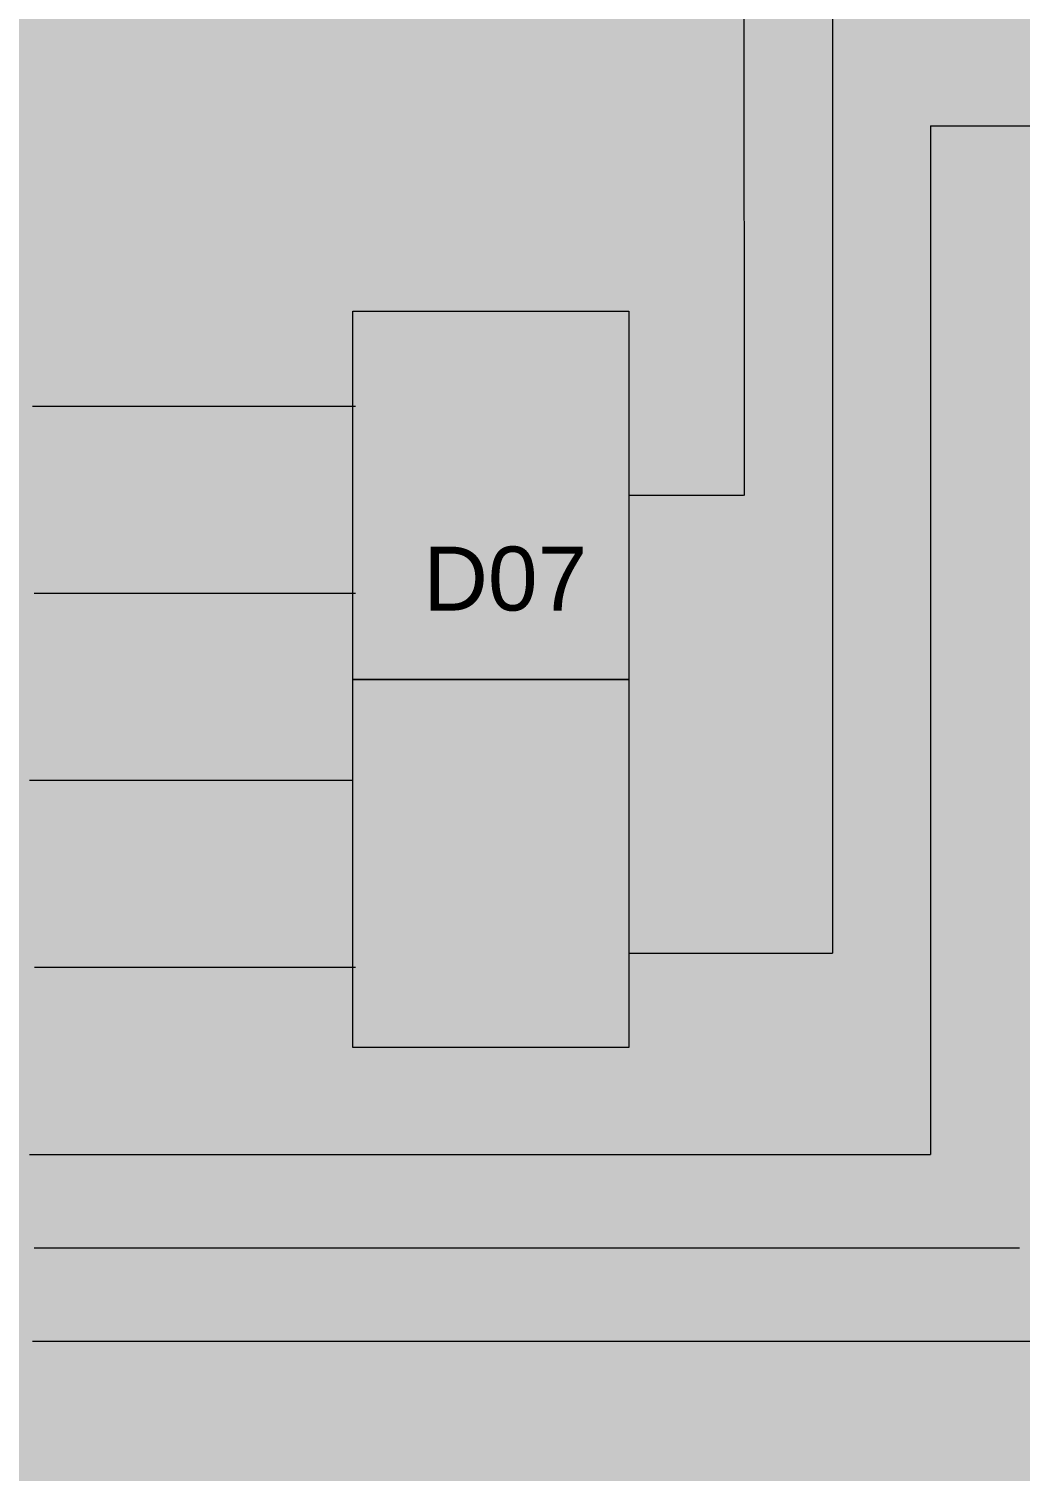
# Model space of a CAD drawing. Header units: millimetres. Extents: x 0 to 418, y 2 to 297.
# Drawn here: x 115.4 to 168.9, y 137.6 to 215.5 of the extents above; entities that cross this region are included whole.
import ezdxf

# ---------------------------------------------------------------- set-up
doc = ezdxf.new("R2010")
doc.units = ezdxf.units.MM
doc.header["$MEASUREMENT"] = 0
doc.layers.get('0').update_dxf_attribs({"linetype": 'CONTINUOUS'})
doc.styles.add('Arial$001', font='arial.ttf', dxfattribs={"height": 3.45426})

msp = doc.modelspace()

# ---------------------------------------------------------------- hatches: boundary and pattern name
at = {"true_color": 0xffffff}
for points in [[(-0.132, 297.01), (-0.132, 1.627), (417.7, 1.627), (417.7, 297.01)], [(-0.132, 297.01), (-0.132, 1.89), (417.7, 1.89), (417.7, 297.01)], [(132.908, 200.281), (132.908, 180.399), (147.823, 180.399), (147.823, 200.281)], [(132.908, 180.399), (132.908, 160.517), (147.823, 160.517), (147.823, 180.399)]]:
    msp.add_hatch(color=0, dxfattribs=at).paths.add_polyline_path(points)
at = {"true_color": 0x000007}
h = msp.add_hatch(color=0, dxfattribs=at)
h.paths.add_polyline_path([(120.738, 196.285), (120.738, 196.976), (119.489, 196.976), (119.489, 197.305), (120.804, 199.179), (121.084, 199.179), (121.084, 197.305), (121.478, 197.305), (121.478, 196.976), (121.084, 196.976), (121.084, 196.285)])
h.paths.add_polyline_path([(120.738, 197.305), (120.738, 198.604), (119.834, 197.305)])
h = msp.add_hatch(color=0, dxfattribs=at)
edge = h.paths.add_edge_path()
edge.add_spline(control_points=[(140.686, 194.098), (140.571, 193.966), (140.439, 193.868), (140.308, 193.802), (140.308, 193.802), (140.176, 193.736), (140.028, 193.703), (139.864, 193.703), (139.864, 193.703), (139.568, 193.703), (139.338, 193.802), (139.157, 194.016), (139.157, 194.016), (139.009, 194.18), (138.943, 194.361), (138.943, 194.558), (138.943, 194.558), (138.943, 194.739), (139.009, 194.904), (139.124, 195.035), (139.124, 195.035), (139.239, 195.183), (139.403, 195.315), (139.634, 195.413), (139.634, 195.413), (139.502, 195.578), (139.42, 195.693), (139.37, 195.792), (139.37, 195.792), (139.338, 195.874), (139.305, 195.973), (139.305, 196.055), (139.305, 196.055), (139.305, 196.236), (139.37, 196.384), (139.519, 196.515), (139.519, 196.515), (139.65, 196.63), (139.815, 196.696), (140.028, 196.696), (140.028, 196.696), (140.226, 196.696), (140.39, 196.647), (140.505, 196.515), (140.505, 196.515), (140.637, 196.4), (140.703, 196.252), (140.703, 196.088), (140.703, 196.088), (140.703, 195.808), (140.522, 195.578), (140.16, 195.381)], knot_values=[0, 0, 0, 0, 0.019231, 0.019231, 0.019231, 0.019231, 0.038462, 0.038462, 0.038462, 0.038462, 0.057692, 0.057692, 0.057692, 0.057692, 0.076923, 0.076923, 0.076923, 0.076923, 0.096154, 0.096154, 0.096154, 0.096154, 0.115385, 0.115385, 0.115385, 0.115385, 0.134615, 0.134615, 0.134615, 0.134615, 0.153846, 0.153846, 0.153846, 0.153846, 0.173077, 0.173077, 0.173077, 0.173077, 0.192308, 0.192308, 0.192308, 0.192308, 0.211538, 0.211538, 0.211538, 0.211538, 0.230769, 0.230769, 0.230769, 0.230769, 1, 1, 1, 1], degree=3, periodic=0)
edge.add_line((140.16, 195.381), (140.67, 194.723))
edge.add_spline(control_points=[(140.67, 194.723), (140.735, 194.838), (140.785, 194.969), (140.818, 195.117)], knot_values=[0, 0, 0, 0, 1, 1, 1, 1], degree=3, periodic=0)
edge.add_line((140.818, 195.117), (141.179, 195.035))
edge.add_spline(control_points=[(141.179, 195.035), (141.114, 194.789), (141.031, 194.575), (140.916, 194.41), (140.916, 194.41), (141.048, 194.246), (141.212, 194.098), (141.377, 193.966)], knot_values=[0, 0, 0, 0, 0.125, 0.125, 0.125, 0.125, 1, 1, 1, 1], degree=3, periodic=0)
edge.add_line((141.377, 193.966), (141.13, 193.687))
edge.add_spline(control_points=[(141.13, 193.687), (140.999, 193.785), (140.851, 193.917), (140.686, 194.098)], knot_values=[0, 0, 0, 0, 1, 1, 1, 1], degree=3, periodic=0)
h.paths.add_polyline_path([(139.963, 195.611), (139.963, 195.611), (139.983, 195.621), (140.002, 195.631), (140.021, 195.642), (140.039, 195.652), (140.057, 195.662), (140.074, 195.672), (140.09, 195.682), (140.106, 195.692), (140.121, 195.702), (140.135, 195.712), (140.149, 195.722), (140.162, 195.732), (140.174, 195.742), (140.186, 195.751), (140.198, 195.761), (140.209, 195.77), (140.219, 195.78), (140.228, 195.789), (140.238, 195.798), (140.246, 195.807), (140.254, 195.816), (140.262, 195.824), (140.269, 195.833), (140.275, 195.841), (140.275, 195.841), (140.279, 195.849), (140.283, 195.858), (140.287, 195.866), (140.291, 195.875), (140.295, 195.884), (140.299, 195.893), (140.303, 195.902), (140.307, 195.912), (140.31, 195.921), (140.314, 195.931), (140.317, 195.94), (140.32, 195.95), (140.323, 195.96), (140.326, 195.97), (140.329, 195.98), (140.331, 195.99), (140.333, 196), (140.335, 196.01), (140.337, 196.02), (140.338, 196.03), (140.339, 196.04), (140.34, 196.051), (140.341, 196.061), (140.341, 196.071), (140.341, 196.083), (140.34, 196.096), (140.339, 196.107), (140.338, 196.119), (140.336, 196.131), (140.335, 196.142), (140.332, 196.153), (140.33, 196.164), (140.327, 196.175), (140.324, 196.186), (140.32, 196.197), (140.316, 196.207), (140.312, 196.217), (140.307, 196.227), (140.302, 196.237), (140.297, 196.247), (140.291, 196.256), (140.285, 196.265), (140.279, 196.275), (140.272, 196.284), (140.265, 196.292), (140.258, 196.301), (140.25, 196.31), (140.242, 196.318), (140.242, 196.318), (140.234, 196.326), (140.225, 196.333), (140.217, 196.34), (140.208, 196.347), (140.199, 196.353), (140.19, 196.358), (140.181, 196.364), (140.171, 196.368), (140.162, 196.373), (140.152, 196.377), (140.143, 196.38), (140.133, 196.384), (140.123, 196.387), (140.113, 196.389), (140.103, 196.391), (140.093, 196.393), (140.083, 196.395), (140.073, 196.397), (140.063, 196.398), (140.053, 196.399), (140.043, 196.399), (140.032, 196.4), (140.022, 196.4), (140.012, 196.4), (140.012, 196.4), (140, 196.4), (139.988, 196.4), (139.976, 196.399), (139.964, 196.399), (139.952, 196.398), (139.941, 196.397), (139.93, 196.395), (139.919, 196.393), (139.908, 196.391), (139.897, 196.389), (139.887, 196.387), (139.876, 196.384), (139.866, 196.38), (139.856, 196.377), (139.846, 196.373), (139.836, 196.368), (139.827, 196.364), (139.818, 196.358), (139.808, 196.353), (139.799, 196.347), (139.791, 196.34), (139.782, 196.333), (139.773, 196.326), (139.765, 196.318), (139.757, 196.31), (139.749, 196.301), (139.742, 196.293), (139.735, 196.285), (139.728, 196.276), (139.722, 196.268), (139.716, 196.26), (139.71, 196.251), (139.705, 196.242), (139.7, 196.233), (139.695, 196.224), (139.691, 196.215), (139.687, 196.206), (139.684, 196.196), (139.68, 196.187), (139.677, 196.177), (139.675, 196.166), (139.673, 196.156), (139.671, 196.145), (139.669, 196.134), (139.668, 196.123), (139.667, 196.112), (139.667, 196.1), (139.667, 196.088), (139.667, 196.082), (139.667, 196.075), (139.667, 196.069), (139.668, 196.063), (139.669, 196.057), (139.67, 196.051), (139.671, 196.045), (139.672, 196.038), (139.673, 196.032), (139.675, 196.026), (139.677, 196.02), (139.679, 196.014), (139.681, 196.008), (139.683, 196.001), (139.686, 195.995), (139.688, 195.989), (139.691, 195.983), (139.694, 195.977), (139.697, 195.97), (139.701, 195.964), (139.704, 195.958), (139.708, 195.952), (139.712, 195.946), (139.716, 195.94), (139.718, 195.933), (139.72, 195.927), (139.723, 195.921), (139.725, 195.915), (139.728, 195.909), (139.731, 195.903), (139.734, 195.896), (139.738, 195.89), (139.741, 195.884), (139.745, 195.878), (139.749, 195.872), (139.753, 195.866), (139.757, 195.859), (139.761, 195.853), (139.766, 195.847), (139.771, 195.841), (139.776, 195.835), (139.781, 195.829), (139.786, 195.822), (139.791, 195.816), (139.797, 195.81), (139.803, 195.804), (139.808, 195.798), (139.815, 195.792)])
h.paths.add_polyline_path([(139.963, 195.611), (139.815, 195.792)])
edge = h.paths.add_edge_path()
edge.add_line((140.472, 194.377), (139.815, 195.183))
edge.add_spline(control_points=[(139.815, 195.183), (139.634, 195.068), (139.502, 194.969), (139.436, 194.871), (139.436, 194.871), (139.354, 194.772), (139.321, 194.673), (139.321, 194.575), (139.321, 194.575), (139.321, 194.46), (139.37, 194.345), (139.469, 194.213), (139.469, 194.213), (139.568, 194.081), (139.699, 194.016), (139.864, 194.016), (139.864, 194.016), (139.979, 194.016), (140.078, 194.065), (140.193, 194.131), (140.193, 194.131), (140.308, 194.197), (140.407, 194.279), (140.472, 194.377)], knot_values=[0, 0, 0, 0, 0.041667, 0.041667, 0.041667, 0.041667, 0.083333, 0.083333, 0.083333, 0.083333, 0.125, 0.125, 0.125, 0.125, 0.166667, 0.166667, 0.166667, 0.166667, 0.208333, 0.208333, 0.208333, 0.208333, 1, 1, 1, 1], degree=3, periodic=0)
h = msp.add_hatch(color=0, dxfattribs=at)
edge = h.paths.add_edge_path()
edge.add_line((121.446, 188.112), (121.084, 188.095))
edge.add_spline(control_points=[(121.084, 188.095), (121.051, 188.227), (121.018, 188.326), (120.952, 188.391), (120.952, 188.391), (120.854, 188.49), (120.738, 188.539), (120.59, 188.539), (120.59, 188.539), (120.492, 188.539), (120.393, 188.507), (120.294, 188.457), (120.294, 188.457), (120.196, 188.375), (120.097, 188.243), (120.031, 188.095), (120.031, 188.095), (119.966, 187.931), (119.933, 187.717), (119.933, 187.421), (119.933, 187.421), (120.015, 187.553), (120.13, 187.651), (120.245, 187.717), (120.245, 187.717), (120.377, 187.783), (120.508, 187.816), (120.64, 187.816), (120.64, 187.816), (120.87, 187.816), (121.084, 187.717), (121.248, 187.553), (121.248, 187.553), (121.413, 187.372), (121.495, 187.142), (121.495, 186.879), (121.495, 186.879), (121.495, 186.698), (121.446, 186.517), (121.38, 186.369), (121.38, 186.369), (121.298, 186.204), (121.182, 186.089), (121.051, 186.007), (121.051, 186.007), (120.919, 185.925), (120.755, 185.875), (120.59, 185.875), (120.59, 185.875), (120.294, 185.875), (120.048, 185.991), (119.867, 186.204), (119.867, 186.204), (119.67, 186.435), (119.587, 186.78), (119.587, 187.29), (119.587, 187.29), (119.587, 187.849), (119.686, 188.243), (119.9, 188.507), (119.9, 188.507), (120.081, 188.72), (120.311, 188.835), (120.623, 188.835), (120.623, 188.835), (120.854, 188.835), (121.034, 188.77), (121.182, 188.638), (121.182, 188.638), (121.33, 188.523), (121.413, 188.342), (121.446, 188.112)], knot_values=[0, 0, 0, 0, 0.013889, 0.013889, 0.013889, 0.013889, 0.027778, 0.027778, 0.027778, 0.027778, 0.041667, 0.041667, 0.041667, 0.041667, 0.055556, 0.055556, 0.055556, 0.055556, 0.069444, 0.069444, 0.069444, 0.069444, 0.083333, 0.083333, 0.083333, 0.083333, 0.097222, 0.097222, 0.097222, 0.097222, 0.111111, 0.111111, 0.111111, 0.111111, 0.125, 0.125, 0.125, 0.125, 0.138889, 0.138889, 0.138889, 0.138889, 0.152778, 0.152778, 0.152778, 0.152778, 0.166667, 0.166667, 0.166667, 0.166667, 0.180556, 0.180556, 0.180556, 0.180556, 0.194444, 0.194444, 0.194444, 0.194444, 0.208333, 0.208333, 0.208333, 0.208333, 0.222222, 0.222222, 0.222222, 0.222222, 0.236111, 0.236111, 0.236111, 0.236111, 1, 1, 1, 1], degree=3, periodic=0)
edge = h.paths.add_edge_path()
edge.add_spline(control_points=[(119.998, 186.862), (119.998, 186.747), (120.015, 186.632), (120.064, 186.517), (120.064, 186.517), (120.114, 186.402), (120.196, 186.319), (120.294, 186.27), (120.294, 186.27), (120.377, 186.204), (120.475, 186.171), (120.574, 186.171), (120.574, 186.171), (120.738, 186.171), (120.854, 186.237), (120.969, 186.352), (120.969, 186.352), (121.067, 186.484), (121.133, 186.648), (121.133, 186.846), (121.133, 186.846), (121.133, 187.043), (121.084, 187.207), (120.969, 187.323), (120.969, 187.323), (120.87, 187.438), (120.722, 187.487), (120.574, 187.487), (120.574, 187.487), (120.41, 187.487), (120.278, 187.438), (120.163, 187.323), (120.163, 187.323), (120.048, 187.207), (119.998, 187.059), (119.998, 186.862)], knot_values=[0, 0, 0, 0, 0.027778, 0.027778, 0.027778, 0.027778, 0.055556, 0.055556, 0.055556, 0.055556, 0.083333, 0.083333, 0.083333, 0.083333, 0.111111, 0.111111, 0.111111, 0.111111, 0.138889, 0.138889, 0.138889, 0.138889, 0.166667, 0.166667, 0.166667, 0.166667, 0.194444, 0.194444, 0.194444, 0.194444, 0.222222, 0.222222, 0.222222, 0.222222, 1, 1, 1, 1], degree=3, periodic=0)
h = msp.add_hatch(color=0, dxfattribs=at)
h.paths.add_polyline_path([(120.738, 176.091), (120.738, 176.781), (119.489, 176.781), (119.489, 177.11), (120.804, 178.985), (121.084, 178.985), (121.084, 177.11), (121.478, 177.11), (121.478, 176.781), (121.084, 176.781), (121.084, 176.091)])
h.paths.add_polyline_path([(120.738, 177.11), (120.738, 178.409), (119.834, 177.11)])
for points in [[(140.505, 173.821), (140.143, 173.821), (140.143, 176.074), (140.143, 176.074), (140.133, 176.064), (140.122, 176.054), (140.111, 176.043), (140.1, 176.033), (140.088, 176.023), (140.076, 176.013), (140.063, 176.002), (140.051, 175.992), (140.038, 175.982), (140.025, 175.971), (140.011, 175.961), (139.997, 175.951), (139.983, 175.941), (139.969, 175.93), (139.955, 175.92), (139.94, 175.91), (139.925, 175.9), (139.91, 175.889), (139.894, 175.879), (139.879, 175.869), (139.863, 175.858), (139.847, 175.848), (139.831, 175.838), (139.815, 175.828), (139.815, 175.828), (139.796, 175.817), (139.778, 175.808), (139.76, 175.798), (139.743, 175.789), (139.726, 175.78), (139.709, 175.772), (139.693, 175.763), (139.676, 175.755), (139.66, 175.747), (139.644, 175.74), (139.629, 175.732), (139.613, 175.725), (139.598, 175.718), (139.583, 175.711), (139.568, 175.704), (139.553, 175.697), (139.538, 175.691), (139.523, 175.684), (139.509, 175.678), (139.494, 175.671), (139.48, 175.665), (139.465, 175.659), (139.451, 175.653), (139.436, 175.647), (139.436, 175.992), (139.436, 175.992), (139.461, 176.004), (139.485, 176.017), (139.509, 176.03), (139.534, 176.043), (139.557, 176.056), (139.581, 176.069), (139.604, 176.083), (139.628, 176.096), (139.65, 176.11), (139.673, 176.124), (139.696, 176.138), (139.718, 176.152), (139.74, 176.167), (139.762, 176.181), (139.783, 176.196), (139.804, 176.211), (139.825, 176.226), (139.846, 176.242), (139.866, 176.257), (139.886, 176.273), (139.906, 176.289), (139.925, 176.305), (139.944, 176.321), (139.963, 176.337), (139.963, 176.337), (139.981, 176.354), (139.998, 176.37), (140.016, 176.387), (140.032, 176.403), (140.049, 176.419), (140.065, 176.436), (140.08, 176.452), (140.095, 176.468), (140.109, 176.484), (140.123, 176.501), (140.137, 176.517), (140.15, 176.533), (140.162, 176.549), (140.174, 176.564), (140.186, 176.58), (140.198, 176.596), (140.209, 176.611), (140.219, 176.626), (140.229, 176.642), (140.239, 176.657), (140.249, 176.672), (140.258, 176.686), (140.267, 176.701), (140.275, 176.716), (140.505, 176.716), (140.505, 173.821), (140.505, 176.716)], [(120.936, 156.39), (120.574, 156.39), (120.574, 158.659), (120.574, 158.659), (120.564, 158.649), (120.553, 158.639), (120.542, 158.628), (120.53, 158.618), (120.518, 158.608), (120.506, 158.597), (120.494, 158.587), (120.481, 158.577), (120.468, 158.567), (120.455, 158.556), (120.442, 158.546), (120.428, 158.536), (120.414, 158.525), (120.4, 158.515), (120.385, 158.505), (120.371, 158.495), (120.356, 158.484), (120.34, 158.474), (120.325, 158.464), (120.309, 158.454), (120.294, 158.443), (120.278, 158.433), (120.261, 158.423), (120.245, 158.412), (120.245, 158.412), (120.229, 158.402), (120.212, 158.392), (120.196, 158.382), (120.179, 158.373), (120.163, 158.363), (120.147, 158.354), (120.13, 158.345), (120.114, 158.336), (120.098, 158.328), (120.082, 158.319), (120.066, 158.311), (120.05, 158.303), (120.034, 158.296), (120.018, 158.289), (120.002, 158.282), (119.987, 158.275), (119.971, 158.268), (119.956, 158.262), (119.941, 158.256), (119.926, 158.251), (119.911, 158.245), (119.896, 158.24), (119.881, 158.236), (119.867, 158.232), (119.867, 158.577), (119.867, 158.577), (119.891, 158.587), (119.916, 158.598), (119.94, 158.609), (119.964, 158.621), (119.988, 158.632), (120.012, 158.644), (120.035, 158.657), (120.058, 158.669), (120.081, 158.682), (120.104, 158.696), (120.126, 158.709), (120.148, 158.723), (120.17, 158.737), (120.192, 158.751), (120.214, 158.766), (120.235, 158.78), (120.256, 158.795), (120.276, 158.81), (120.296, 158.826), (120.316, 158.841), (120.336, 158.857), (120.355, 158.873), (120.374, 158.889), (120.393, 158.906), (120.393, 158.906), (120.411, 158.922), (120.429, 158.939), (120.446, 158.955), (120.463, 158.972), (120.479, 158.988), (120.495, 159.004), (120.51, 159.021), (120.525, 159.037), (120.54, 159.054), (120.554, 159.07), (120.567, 159.087), (120.58, 159.103), (120.593, 159.12), (120.605, 159.136), (120.617, 159.152), (120.628, 159.169), (120.639, 159.185), (120.65, 159.202), (120.66, 159.218), (120.67, 159.235), (120.679, 159.251), (120.688, 159.268), (120.697, 159.284), (120.706, 159.3), (120.936, 159.3), (120.936, 156.39), (120.936, 159.3)], [(121.462, 151.177), (121.462, 150.848), (119.554, 150.848), (119.554, 150.848), (119.554, 150.858), (119.555, 150.868), (119.555, 150.879), (119.556, 150.889), (119.556, 150.899), (119.557, 150.909), (119.558, 150.92), (119.559, 150.93), (119.56, 150.94), (119.562, 150.951), (119.563, 150.961), (119.565, 150.971), (119.566, 150.981), (119.568, 150.992), (119.57, 151.002), (119.571, 151.012), (119.573, 151.022), (119.575, 151.033), (119.577, 151.043), (119.579, 151.053), (119.581, 151.064), (119.583, 151.074), (119.585, 151.084), (119.587, 151.094), (119.594, 151.109), (119.6, 151.124), (119.607, 151.138), (119.615, 151.153), (119.622, 151.168), (119.63, 151.184), (119.639, 151.199), (119.648, 151.214), (119.657, 151.23), (119.666, 151.246), (119.676, 151.261), (119.686, 151.277), (119.696, 151.293), (119.707, 151.309), (119.718, 151.326), (119.73, 151.342), (119.742, 151.358), (119.754, 151.374), (119.766, 151.391), (119.779, 151.407), (119.792, 151.423), (119.806, 151.44), (119.82, 151.456), (119.834, 151.473), (119.847, 151.489), (119.86, 151.506), (119.874, 151.522), (119.889, 151.539), (119.904, 151.555), (119.92, 151.572), (119.936, 151.589), (119.953, 151.606), (119.971, 151.623), (119.989, 151.641), (120.008, 151.658), (120.027, 151.676), (120.047, 151.694), (120.067, 151.713), (120.088, 151.731), (120.109, 151.75), (120.131, 151.77), (120.153, 151.789), (120.176, 151.81), (120.199, 151.83), (120.222, 151.851), (120.246, 151.872), (120.27, 151.894), (120.294, 151.917), (120.294, 151.917), (120.333, 151.947), (120.37, 151.978), (120.407, 152.008), (120.442, 152.037), (120.477, 152.066), (120.51, 152.095), (120.543, 152.123), (120.574, 152.151), (120.604, 152.179), (120.634, 152.206), (120.662, 152.232), (120.689, 152.258), (120.715, 152.283), (120.74, 152.308), (120.765, 152.333), (120.788, 152.356), (120.81, 152.38), (120.831, 152.402), (120.851, 152.424), (120.87, 152.446), (120.888, 152.467), (120.905, 152.487), (120.921, 152.506), (120.936, 152.525), (120.948, 152.544), (120.96, 152.562), (120.971, 152.581), (120.982, 152.599), (120.993, 152.617), (121.003, 152.636), (121.013, 152.654), (121.022, 152.673), (121.031, 152.691), (121.04, 152.709), (121.048, 152.727), (121.055, 152.745), (121.062, 152.763), (121.068, 152.781), (121.074, 152.799), (121.08, 152.816), (121.084, 152.834), (121.088, 152.851), (121.092, 152.868), (121.095, 152.886), (121.097, 152.903), (121.099, 152.919), (121.1, 152.936), (121.1, 152.953), (121.1, 152.969), (121.099, 152.986), (121.098, 153.002), (121.096, 153.018), (121.094, 153.034), (121.091, 153.051), (121.088, 153.067), (121.084, 153.082), (121.079, 153.098), (121.075, 153.114), (121.069, 153.129), (121.063, 153.144), (121.057, 153.159), (121.05, 153.173), (121.042, 153.187), (121.034, 153.201), (121.026, 153.215), (121.017, 153.228), (121.007, 153.241), (120.997, 153.253), (120.987, 153.265), (120.976, 153.276), (120.964, 153.288), (120.952, 153.298), (120.952, 153.298), (120.938, 153.31), (120.923, 153.322), (120.908, 153.333), (120.893, 153.343), (120.878, 153.353), (120.863, 153.363), (120.847, 153.372), (120.832, 153.38), (120.816, 153.388), (120.8, 153.396), (120.784, 153.403), (120.767, 153.409), (120.751, 153.415), (120.734, 153.42), (120.717, 153.425), (120.7, 153.43), (120.683, 153.433), (120.665, 153.437), (120.648, 153.44), (120.63, 153.442), (120.612, 153.444), (120.594, 153.445), (120.576, 153.446), (120.558, 153.446), (120.558, 153.446), (120.535, 153.446), (120.513, 153.445), (120.492, 153.444), (120.471, 153.442), (120.451, 153.44), (120.431, 153.437), (120.411, 153.433), (120.392, 153.43), (120.374, 153.425), (120.356, 153.42), (120.338, 153.415), (120.321, 153.409), (120.304, 153.403), (120.288, 153.396), (120.272, 153.388), (120.257, 153.38), (120.242, 153.372), (120.227, 153.363), (120.213, 153.353), (120.199, 153.343), (120.185, 153.333), (120.172, 153.322), (120.159, 153.31), (120.146, 153.298), (120.146, 153.298), (120.132, 153.285), (120.119, 153.272), (120.106, 153.259), (120.094, 153.245), (120.083, 153.23), (120.072, 153.215), (120.062, 153.2), (120.053, 153.184), (120.044, 153.167), (120.036, 153.15), (120.028, 153.133), (120.021, 153.115), (120.015, 153.097), (120.009, 153.078), (120.004, 153.059), (119.999, 153.04), (119.995, 153.02), (119.991, 153), (119.989, 152.979), (119.986, 152.958), (119.984, 152.937), (119.983, 152.915), (119.982, 152.893), (119.982, 152.87), (119.982, 152.87), (119.62, 152.903), (119.62, 152.903), (119.625, 152.938), (119.629, 152.972), (119.635, 153.004), (119.641, 153.036), (119.647, 153.068), (119.655, 153.098), (119.662, 153.128), (119.671, 153.157), (119.68, 153.185), (119.689, 153.212), (119.7, 153.239), (119.711, 153.265), (119.722, 153.291), (119.735, 153.315), (119.748, 153.339), (119.761, 153.363), (119.776, 153.385), (119.791, 153.408), (119.807, 153.429), (119.824, 153.45), (119.842, 153.47), (119.86, 153.49), (119.88, 153.51), (119.9, 153.528), (119.921, 153.546), (119.942, 153.564), (119.964, 153.58), (119.986, 153.596), (120.009, 153.61), (120.033, 153.624), (120.057, 153.637), (120.081, 153.649), (120.106, 153.661), (120.132, 153.672), (120.159, 153.682), (120.185, 153.691), (120.213, 153.699), (120.241, 153.707), (120.27, 153.713), (120.299, 153.72), (120.329, 153.725), (120.36, 153.729), (120.391, 153.733), (120.423, 153.737), (120.456, 153.739), (120.489, 153.741), (120.523, 153.742), (120.558, 153.742), (120.592, 153.742), (120.626, 153.74), (120.659, 153.738), (120.692, 153.735), (120.724, 153.732), (120.755, 153.727), (120.786, 153.721), (120.816, 153.715), (120.845, 153.708), (120.874, 153.7), (120.902, 153.692), (120.93, 153.682), (120.957, 153.672), (120.983, 153.661), (121.009, 153.65), (121.034, 153.637), (121.058, 153.624), (121.082, 153.61), (121.106, 153.596), (121.129, 153.58), (121.151, 153.564), (121.173, 153.547), (121.195, 153.53), (121.215, 153.512), (121.215, 153.512), (121.235, 153.493), (121.255, 153.474), (121.273, 153.454), (121.291, 153.434), (121.307, 153.413), (121.323, 153.392), (121.338, 153.37), (121.352, 153.348), (121.366, 153.325), (121.378, 153.302), (121.39, 153.279), (121.4, 153.255), (121.41, 153.231), (121.419, 153.206), (121.427, 153.181), (121.435, 153.155), (121.441, 153.129), (121.447, 153.103), (121.451, 153.076), (121.455, 153.049), (121.458, 153.021), (121.46, 152.993), (121.462, 152.965), (121.462, 152.936), (121.462, 152.922), (121.461, 152.907), (121.461, 152.893), (121.459, 152.879), (121.458, 152.864), (121.456, 152.85), (121.454, 152.836), (121.452, 152.822), (121.45, 152.808), (121.447, 152.794), (121.444, 152.78), (121.441, 152.766), (121.438, 152.752), (121.435, 152.738), (121.431, 152.724), (121.428, 152.711), (121.424, 152.697), (121.42, 152.684), (121.416, 152.671), (121.413, 152.658), (121.408, 152.645), (121.404, 152.632), (121.4, 152.62), (121.396, 152.607), (121.39, 152.593), (121.383, 152.579), (121.376, 152.564), (121.369, 152.55), (121.361, 152.535), (121.353, 152.521), (121.345, 152.506), (121.336, 152.492), (121.327, 152.477), (121.317, 152.462), (121.308, 152.447), (121.298, 152.433), (121.287, 152.418), (121.276, 152.403), (121.265, 152.388), (121.254, 152.372), (121.242, 152.357), (121.23, 152.341), (121.217, 152.326), (121.204, 152.31), (121.191, 152.294), (121.178, 152.278), (121.164, 152.262), (121.15, 152.246), (121.15, 152.246), (121.137, 152.231), (121.123, 152.215), (121.108, 152.199), (121.092, 152.183), (121.075, 152.165), (121.058, 152.147), (121.039, 152.129), (121.02, 152.11), (121, 152.09), (120.978, 152.07), (120.956, 152.049), (120.934, 152.028), (120.91, 152.006), (120.886, 151.984), (120.861, 151.961), (120.835, 151.937), (120.809, 151.914), (120.782, 151.889), (120.754, 151.865), (120.726, 151.84), (120.697, 151.814), (120.667, 151.789), (120.637, 151.762), (120.607, 151.736), (120.607, 151.736), (120.581, 151.714), (120.555, 151.692), (120.531, 151.671), (120.507, 151.651), (120.484, 151.631), (120.462, 151.612), (120.44, 151.594), (120.42, 151.576), (120.4, 151.559), (120.381, 151.543), (120.363, 151.527), (120.346, 151.512), (120.329, 151.497), (120.313, 151.483), (120.298, 151.47), (120.284, 151.457), (120.271, 151.445), (120.258, 151.433), (120.246, 151.422), (120.234, 151.411), (120.224, 151.401), (120.214, 151.391), (120.204, 151.382), (120.196, 151.374), (120.196, 151.374), (120.188, 151.366), (120.18, 151.358), (120.172, 151.349), (120.164, 151.341), (120.157, 151.333), (120.149, 151.325), (120.142, 151.316), (120.135, 151.308), (120.129, 151.3), (120.122, 151.292), (120.116, 151.284), (120.109, 151.275), (120.103, 151.267), (120.097, 151.259), (120.092, 151.251), (120.086, 151.242), (120.081, 151.234), (120.075, 151.226), (120.07, 151.218), (120.066, 151.21), (120.061, 151.201), (120.056, 151.193), (120.052, 151.185), (120.048, 151.177), (120.048, 151.177), (121.462, 151.177), (120.048, 151.177)]]:
    msp.add_hatch(color=0, dxfattribs=at).paths.add_polyline_path(points)
h = msp.add_hatch(color=0, dxfattribs=at)
edge = h.paths.add_edge_path()
edge.add_line((121.446, 168.674), (121.084, 168.641))
edge.add_spline(control_points=[(121.084, 168.641), (121.051, 168.789), (121.018, 168.888), (120.952, 168.954), (120.952, 168.954), (120.854, 169.052), (120.738, 169.102), (120.59, 169.102), (120.59, 169.102), (120.492, 169.102), (120.393, 169.069), (120.294, 169.003), (120.294, 169.003), (120.196, 168.921), (120.097, 168.806), (120.031, 168.658), (120.031, 168.658), (119.966, 168.493), (119.933, 168.279), (119.933, 167.983), (119.933, 167.983), (120.015, 168.115), (120.13, 168.214), (120.245, 168.279), (120.245, 168.279), (120.377, 168.345), (120.508, 168.362), (120.64, 168.362), (120.64, 168.362), (120.87, 168.362), (121.084, 168.279), (121.248, 168.115), (121.248, 168.115), (121.413, 167.934), (121.495, 167.704), (121.495, 167.424), (121.495, 167.424), (121.495, 167.243), (121.446, 167.079), (121.38, 166.931), (121.38, 166.931), (121.298, 166.766), (121.182, 166.651), (121.051, 166.569), (121.051, 166.569), (120.919, 166.487), (120.755, 166.438), (120.59, 166.438), (120.59, 166.438), (120.294, 166.438), (120.048, 166.553), (119.867, 166.766), (119.867, 166.766), (119.67, 166.98), (119.587, 167.342), (119.587, 167.852), (119.587, 167.852), (119.587, 168.411), (119.686, 168.806), (119.9, 169.069), (119.9, 169.069), (120.081, 169.282), (120.311, 169.398), (120.623, 169.398), (120.623, 169.398), (120.854, 169.398), (121.034, 169.332), (121.182, 169.2), (121.182, 169.2), (121.33, 169.085), (121.413, 168.904), (121.446, 168.674)], knot_values=[0, 0, 0, 0, 0.013889, 0.013889, 0.013889, 0.013889, 0.027778, 0.027778, 0.027778, 0.027778, 0.041667, 0.041667, 0.041667, 0.041667, 0.055556, 0.055556, 0.055556, 0.055556, 0.069444, 0.069444, 0.069444, 0.069444, 0.083333, 0.083333, 0.083333, 0.083333, 0.097222, 0.097222, 0.097222, 0.097222, 0.111111, 0.111111, 0.111111, 0.111111, 0.125, 0.125, 0.125, 0.125, 0.138889, 0.138889, 0.138889, 0.138889, 0.152778, 0.152778, 0.152778, 0.152778, 0.166667, 0.166667, 0.166667, 0.166667, 0.180556, 0.180556, 0.180556, 0.180556, 0.194444, 0.194444, 0.194444, 0.194444, 0.208333, 0.208333, 0.208333, 0.208333, 0.222222, 0.222222, 0.222222, 0.222222, 0.236111, 0.236111, 0.236111, 0.236111, 1, 1, 1, 1], degree=3, periodic=0)
edge = h.paths.add_edge_path()
edge.add_spline(control_points=[(119.998, 167.424), (119.998, 167.309), (120.015, 167.194), (120.064, 167.079), (120.064, 167.079), (120.114, 166.964), (120.196, 166.882), (120.294, 166.816), (120.294, 166.816), (120.377, 166.766), (120.475, 166.734), (120.574, 166.734), (120.574, 166.734), (120.738, 166.734), (120.854, 166.799), (120.969, 166.914), (120.969, 166.914), (121.067, 167.046), (121.133, 167.21), (121.133, 167.408), (121.133, 167.408), (121.133, 167.605), (121.084, 167.77), (120.969, 167.885), (120.969, 167.885), (120.87, 168), (120.722, 168.049), (120.574, 168.049), (120.574, 168.049), (120.41, 168.049), (120.278, 168), (120.163, 167.885), (120.163, 167.885), (120.048, 167.77), (119.998, 167.622), (119.998, 167.424)], knot_values=[0, 0, 0, 0, 0.027778, 0.027778, 0.027778, 0.027778, 0.055556, 0.055556, 0.055556, 0.055556, 0.083333, 0.083333, 0.083333, 0.083333, 0.111111, 0.111111, 0.111111, 0.111111, 0.138889, 0.138889, 0.138889, 0.138889, 0.166667, 0.166667, 0.166667, 0.166667, 0.194444, 0.194444, 0.194444, 0.194444, 0.222222, 0.222222, 0.222222, 0.222222, 1, 1, 1, 1], degree=3, periodic=0)
h = msp.add_hatch(color=0, dxfattribs=at)
h.paths.add_polyline_path([(136.854, 164.217), (136.854, 167.112), (138.943, 167.112), (138.943, 166.766), (137.233, 166.766), (137.233, 165.878), (138.828, 165.878), (138.828, 165.549), (137.233, 165.549), (137.233, 164.563), (139.009, 164.563), (139.009, 164.217)])
edge = h.paths.add_edge_path()
edge.add_spline(control_points=[(142.215, 165.648), (142.215, 165.994), (142.248, 166.257), (142.314, 166.47), (142.314, 166.47), (142.396, 166.684), (142.495, 166.849), (142.627, 166.947), (142.627, 166.947), (142.775, 167.062), (142.939, 167.128), (143.153, 167.128), (143.153, 167.128), (143.317, 167.128), (143.449, 167.095), (143.564, 167.03), (143.564, 167.03), (143.679, 166.964), (143.778, 166.882), (143.86, 166.766), (143.86, 166.766), (143.926, 166.635), (143.992, 166.503), (144.041, 166.322), (144.041, 166.322), (144.074, 166.158), (144.107, 165.928), (144.107, 165.648), (144.107, 165.648), (144.107, 165.303), (144.057, 165.04), (143.992, 164.826), (143.992, 164.826), (143.926, 164.612), (143.827, 164.448), (143.679, 164.349), (143.679, 164.349), (143.548, 164.234), (143.367, 164.168), (143.153, 164.168), (143.153, 164.168), (142.873, 164.168), (142.659, 164.267), (142.495, 164.464), (142.495, 164.464), (142.314, 164.711), (142.215, 165.105), (142.215, 165.648)], knot_values=[0, 0, 0, 0, 0.020833, 0.020833, 0.020833, 0.020833, 0.041667, 0.041667, 0.041667, 0.041667, 0.0625, 0.0625, 0.0625, 0.0625, 0.083333, 0.083333, 0.083333, 0.083333, 0.104167, 0.104167, 0.104167, 0.104167, 0.125, 0.125, 0.125, 0.125, 0.145833, 0.145833, 0.145833, 0.145833, 0.166667, 0.166667, 0.166667, 0.166667, 0.1875, 0.1875, 0.1875, 0.1875, 0.208333, 0.208333, 0.208333, 0.208333, 0.229167, 0.229167, 0.229167, 0.229167, 1, 1, 1, 1], degree=3, periodic=0)
edge = h.paths.add_edge_path()
edge.add_spline(control_points=[(142.577, 165.648), (142.577, 165.171), (142.627, 164.859), (142.742, 164.694), (142.742, 164.694), (142.857, 164.546), (142.988, 164.464), (143.153, 164.464), (143.153, 164.464), (143.317, 164.464), (143.449, 164.546), (143.564, 164.694), (143.564, 164.694), (143.679, 164.859), (143.728, 165.171), (143.728, 165.648), (143.728, 165.648), (143.728, 166.125), (143.679, 166.438), (143.564, 166.602), (143.564, 166.602), (143.449, 166.75), (143.317, 166.832), (143.153, 166.832), (143.153, 166.832), (142.988, 166.832), (142.857, 166.766), (142.758, 166.618), (142.758, 166.618), (142.643, 166.454), (142.577, 166.125), (142.577, 165.648)], knot_values=[0, 0, 0, 0, 0.03125, 0.03125, 0.03125, 0.03125, 0.0625, 0.0625, 0.0625, 0.0625, 0.09375, 0.09375, 0.09375, 0.09375, 0.125, 0.125, 0.125, 0.125, 0.15625, 0.15625, 0.15625, 0.15625, 0.1875, 0.1875, 0.1875, 0.1875, 0.21875, 0.21875, 0.21875, 0.21875, 1, 1, 1, 1], degree=3, periodic=0)
h.paths.add_polyline_path([(146.836, 166.734), (146.836, 167.079), (148.711, 167.079), (148.711, 166.799), (148.711, 166.799), (148.689, 166.774), (148.666, 166.749), (148.643, 166.722), (148.621, 166.695), (148.598, 166.667), (148.576, 166.639), (148.553, 166.61), (148.53, 166.58), (148.508, 166.55), (148.485, 166.518), (148.462, 166.487), (148.44, 166.454), (148.417, 166.421), (148.395, 166.387), (148.372, 166.352), (148.349, 166.317), (148.327, 166.281), (148.304, 166.244), (148.282, 166.207), (148.259, 166.169), (148.236, 166.13), (148.214, 166.091), (148.191, 166.051), (148.169, 166.01), (148.169, 166.01), (148.146, 165.971), (148.124, 165.931), (148.102, 165.891), (148.081, 165.851), (148.06, 165.811), (148.039, 165.77), (148.019, 165.729), (147.999, 165.688), (147.98, 165.647), (147.961, 165.606), (147.942, 165.564), (147.924, 165.523), (147.906, 165.481), (147.889, 165.439), (147.872, 165.398), (147.855, 165.356), (147.839, 165.314), (147.824, 165.272), (147.809, 165.231), (147.794, 165.189), (147.78, 165.147), (147.767, 165.106), (147.754, 165.064), (147.741, 165.023), (147.733, 164.992), (147.725, 164.961), (147.717, 164.93), (147.71, 164.898), (147.702, 164.867), (147.695, 164.835), (147.688, 164.803), (147.681, 164.77), (147.675, 164.738), (147.668, 164.705), (147.662, 164.672), (147.657, 164.639), (147.651, 164.605), (147.646, 164.572), (147.641, 164.537), (147.636, 164.503), (147.632, 164.468), (147.628, 164.434), (147.624, 164.398), (147.62, 164.363), (147.617, 164.327), (147.614, 164.291), (147.612, 164.254), (147.609, 164.217), (147.248, 164.217), (147.248, 164.217), (147.248, 164.246), (147.249, 164.276), (147.25, 164.306), (147.252, 164.337), (147.254, 164.368), (147.257, 164.399), (147.26, 164.431), (147.263, 164.464), (147.268, 164.496), (147.272, 164.53), (147.277, 164.564), (147.283, 164.598), (147.288, 164.632), (147.295, 164.667), (147.301, 164.703), (147.309, 164.739), (147.316, 164.775), (147.324, 164.812), (147.332, 164.849), (147.341, 164.886), (147.35, 164.924), (147.359, 164.962), (147.369, 165.001), (147.379, 165.04), (147.379, 165.04), (147.39, 165.081), (147.4, 165.122), (147.412, 165.162), (147.423, 165.203), (147.435, 165.243), (147.447, 165.283), (147.46, 165.323), (147.473, 165.363), (147.486, 165.403), (147.5, 165.442), (147.515, 165.482), (147.529, 165.521), (147.544, 165.56), (147.56, 165.598), (147.576, 165.637), (147.592, 165.676), (147.609, 165.714), (147.627, 165.752), (147.644, 165.79), (147.663, 165.828), (147.682, 165.865), (147.701, 165.903), (147.721, 165.94), (147.741, 165.977), (147.762, 166.014), (147.782, 166.05), (147.803, 166.086), (147.823, 166.122), (147.844, 166.157), (147.865, 166.192), (147.885, 166.227), (147.906, 166.261), (147.927, 166.294), (147.948, 166.328), (147.969, 166.36), (147.99, 166.392), (148.011, 166.424), (148.032, 166.455), (148.053, 166.486), (148.075, 166.515), (148.096, 166.545), (148.118, 166.574), (148.14, 166.602), (148.162, 166.63), (148.184, 166.657), (148.206, 166.683), (148.228, 166.709), (148.251, 166.734), (146.836, 166.734), (148.251, 166.734)])
h = msp.add_hatch(color=0, dxfattribs=at)
edge = h.paths.add_edge_path()
edge.add_line((119.604, 146.556), (119.949, 146.605))
edge.add_spline(control_points=[(119.949, 146.605), (119.998, 146.408), (120.064, 146.26), (120.163, 146.161), (120.163, 146.161), (120.262, 146.079), (120.377, 146.029), (120.525, 146.029), (120.525, 146.029), (120.689, 146.029), (120.837, 146.095), (120.952, 146.21), (120.952, 146.21), (121.067, 146.325), (121.117, 146.473), (121.117, 146.638), (121.117, 146.638), (121.117, 146.802), (121.067, 146.934), (120.952, 147.033), (120.952, 147.033), (120.854, 147.148), (120.722, 147.197), (120.558, 147.197), (120.558, 147.197), (120.492, 147.197), (120.393, 147.181), (120.294, 147.164)], knot_values=[0, 0, 0, 0, 0.035714, 0.035714, 0.035714, 0.035714, 0.071429, 0.071429, 0.071429, 0.071429, 0.107143, 0.107143, 0.107143, 0.107143, 0.142857, 0.142857, 0.142857, 0.142857, 0.178571, 0.178571, 0.178571, 0.178571, 0.214286, 0.214286, 0.214286, 0.214286, 1, 1, 1, 1], degree=3, periodic=0)
edge.add_line((120.294, 147.164), (120.344, 147.477))
edge.add_spline(control_points=[(120.344, 147.477), (120.36, 147.477), (120.377, 147.46), (120.393, 147.46), (120.393, 147.46), (120.541, 147.46), (120.689, 147.509), (120.804, 147.592), (120.804, 147.592), (120.919, 147.657), (120.985, 147.789), (120.985, 147.953), (120.985, 147.953), (120.985, 148.085), (120.936, 148.184), (120.854, 148.266), (120.854, 148.266), (120.771, 148.365), (120.656, 148.397), (120.508, 148.397), (120.508, 148.397), (120.377, 148.397), (120.262, 148.365), (120.163, 148.266), (120.163, 148.266), (120.081, 148.184), (120.015, 148.052), (119.998, 147.888)], knot_values=[0, 0, 0, 0, 0.035714, 0.035714, 0.035714, 0.035714, 0.071429, 0.071429, 0.071429, 0.071429, 0.107143, 0.107143, 0.107143, 0.107143, 0.142857, 0.142857, 0.142857, 0.142857, 0.178571, 0.178571, 0.178571, 0.178571, 0.214286, 0.214286, 0.214286, 0.214286, 1, 1, 1, 1], degree=3, periodic=0)
edge.add_line((119.998, 147.888), (119.637, 147.937))
edge.add_spline(control_points=[(119.637, 147.937), (119.686, 148.184), (119.785, 148.365), (119.933, 148.496), (119.933, 148.496), (120.081, 148.628), (120.278, 148.693), (120.508, 148.693), (120.508, 148.693), (120.656, 148.693), (120.804, 148.661), (120.936, 148.595), (120.936, 148.595), (121.067, 148.529), (121.182, 148.43), (121.248, 148.315), (121.248, 148.315), (121.314, 148.2), (121.347, 148.069), (121.347, 147.937), (121.347, 147.937), (121.347, 147.822), (121.314, 147.707), (121.248, 147.608), (121.248, 147.608), (121.182, 147.493), (121.084, 147.411), (120.952, 147.361), (120.952, 147.361), (121.117, 147.312), (121.265, 147.23), (121.347, 147.115), (121.347, 147.115), (121.446, 146.983), (121.495, 146.835), (121.495, 146.638), (121.495, 146.638), (121.495, 146.391), (121.396, 146.177), (121.215, 145.997), (121.215, 145.997), (121.034, 145.832), (120.804, 145.733), (120.525, 145.733), (120.525, 145.733), (120.262, 145.733), (120.048, 145.816), (119.883, 145.964), (119.883, 145.964), (119.719, 146.112), (119.62, 146.309), (119.604, 146.556)], knot_values=[0, 0, 0, 0, 0.019231, 0.019231, 0.019231, 0.019231, 0.038462, 0.038462, 0.038462, 0.038462, 0.057692, 0.057692, 0.057692, 0.057692, 0.076923, 0.076923, 0.076923, 0.076923, 0.096154, 0.096154, 0.096154, 0.096154, 0.115385, 0.115385, 0.115385, 0.115385, 0.134615, 0.134615, 0.134615, 0.134615, 0.153846, 0.153846, 0.153846, 0.153846, 0.173077, 0.173077, 0.173077, 0.173077, 0.192308, 0.192308, 0.192308, 0.192308, 0.211538, 0.211538, 0.211538, 0.211538, 0.230769, 0.230769, 0.230769, 0.230769, 1, 1, 1, 1], degree=3, periodic=0)

# ---------------------------------------------------------------- linework, layer by layer
at = {"color": 0, "linetype": 'Continuous', "lineweight": 20, "true_color": 0x000007}
for points in [[(154.006, 249.682), (154.039, 190.332), (154.039, 190.332)], [(158.808, 239.831), (158.808, 165.615), (158.808, 165.615)], [(164.104, 210.296), (164.104, 154.745), (164.104, 154.745)], [(164.104, 210.296), (182.785, 210.296), (182.785, 210.296)], [(115.624, 195.15), (133.056, 195.15), (133.056, 195.15)], [(147.79, 190.348), (154.006, 190.348), (154.006, 190.348)], [(115.706, 185.053), (133.056, 185.053), (133.056, 185.053)], [(115.46, 174.956), (132.891, 174.956), (132.891, 174.956)], [(147.807, 165.615), (158.808, 165.615), (158.808, 165.615)], [(115.723, 164.859), (133.056, 164.859), (133.056, 164.859)], [(115.46, 154.745), (164.104, 154.745), (164.104, 154.745)], [(115.706, 149.697), (168.906, 149.697), (168.906, 149.697)], [(115.624, 144.648), (174.464, 144.648), (174.464, 144.648)]]:
    msp.add_lwpolyline(points, dxfattribs=at)
for points in [[(132.908, 200.281), (147.823, 200.281), (147.823, 180.399), (132.908, 180.399)], [(132.908, 180.399), (147.823, 180.399), (147.823, 160.517), (132.908, 160.517)]]:
    msp.add_lwpolyline(points, close=True, dxfattribs=at)

# ---------------------------------------------------------------- texts
at = {"color": 0, "true_color": 0x000007, "style": 'Arial$001'}
msp.add_text('D07', height=3.4543, dxfattribs=at).set_placement((136.723, 184.116))

doc.saveas('drawing.dxf')
